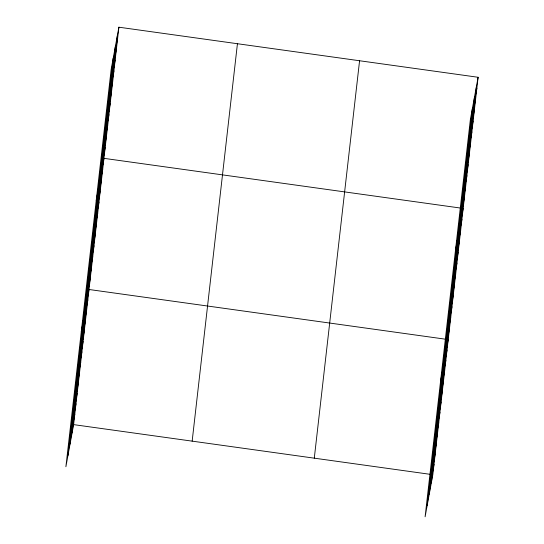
<?xml version="1.0" encoding="UTF-8"?>
<svg xmlns="http://www.w3.org/2000/svg" width="544" height="544" viewBox="0 0 544 544"><rect width="100%" height="100%" fill="white"/><g stroke="black" fill="none" stroke-linecap="round" stroke-linejoin="round"><path stroke-width="0.82" d="M67.932 455.593L113.213 58.174M70.04 444.122L115.314 46.709M72.08 432.99L117.361 35.578M118.898 27.2L111.173 69.306L65.892 466.725L73.617 424.619L118.898 27.2L478.108 77.275L432.827 474.694L425.102 516.8L470.383 119.381L478.108 77.275M192.161 441.143L237.436 43.724M314.289 458.17L359.57 60.751M427.142 505.668L472.423 108.249M429.25 494.204L474.531 96.784M431.29 483.072L476.571 85.653M116.117 46.505L117.654 38.128M114.872 57.433L116.409 49.055M113.628 68.36L115.165 59.99M112.377 79.288L113.914 70.917M111.132 90.222L112.669 81.845M109.888 101.15L111.425 92.772M108.644 112.078L110.18 103.7M107.399 123.005L108.936 114.634M106.155 133.933L107.692 125.562M104.91 144.867L106.447 136.49M103.666 155.795L105.203 147.417M96.227 200.45L103.958 158.345L460.7 208.08M101.17 177.65L102.707 169.279M99.926 188.578L101.463 180.207M98.682 199.512L100.218 191.134M97.437 210.44L98.974 202.062M96.193 221.367L97.73 212.99M94.948 232.295L96.485 223.924M93.704 243.229L95.241 234.852M92.46 254.157L93.996 245.779M91.208 265.084L92.745 256.707M89.964 276.012L91.501 267.634M88.72 286.94L90.256 278.569M81.287 331.602L89.012 289.496L445.754 339.232M86.292 308.264L87.829 299.887M85.109 318.662L86.646 310.284M83.926 329.052L85.462 320.674M82.736 339.449L84.279 331.072M81.552 349.84L83.089 341.469M80.369 360.237L81.906 351.859M79.186 370.627L80.723 362.256M78.003 381.024L79.54 372.647M76.82 391.415L78.356 383.044M75.636 401.812L77.173 393.434M74.446 412.202L75.983 403.832M73.263 422.6L74.8 414.222M475.327 96.58L476.864 88.21M474.082 107.508L475.619 99.137M472.838 118.442L474.375 110.065M471.594 129.37L473.13 120.992M470.349 140.298L471.886 131.92M469.105 151.225L470.642 142.854M467.854 162.153L469.39 153.782M466.609 173.087L468.146 164.71M465.365 184.015L466.902 175.637M464.12 194.942L465.657 186.565M462.876 205.87L464.413 197.499M455.437 250.532L463.168 208.427M460.387 227.732L461.924 219.354M459.143 238.66L460.68 230.282M457.892 249.587L459.435 241.21M456.647 260.515L458.184 252.144M455.403 271.442L456.94 263.072M454.158 282.377L455.695 273.999M452.914 293.304L454.451 284.927M451.67 304.232L453.206 295.854M450.425 315.16L451.962 306.789M449.181 326.087L450.718 317.716M447.936 337.022L449.473 328.644M440.497 381.677L448.222 339.572M445.502 358.34L447.039 349.969M444.319 368.737L445.856 360.359M443.136 379.127L444.672 370.756M441.952 389.524L443.489 381.147M440.769 399.922L442.306 391.544M439.579 410.312L441.123 401.934M438.396 420.709L439.933 412.332M437.213 431.1L438.75 422.722M436.03 441.497L437.566 433.119M434.846 451.887L436.383 443.516M433.663 462.284L435.2 453.907M432.48 472.675L434.017 464.304M73.617 424.619L430.358 474.348"/></g></svg>
